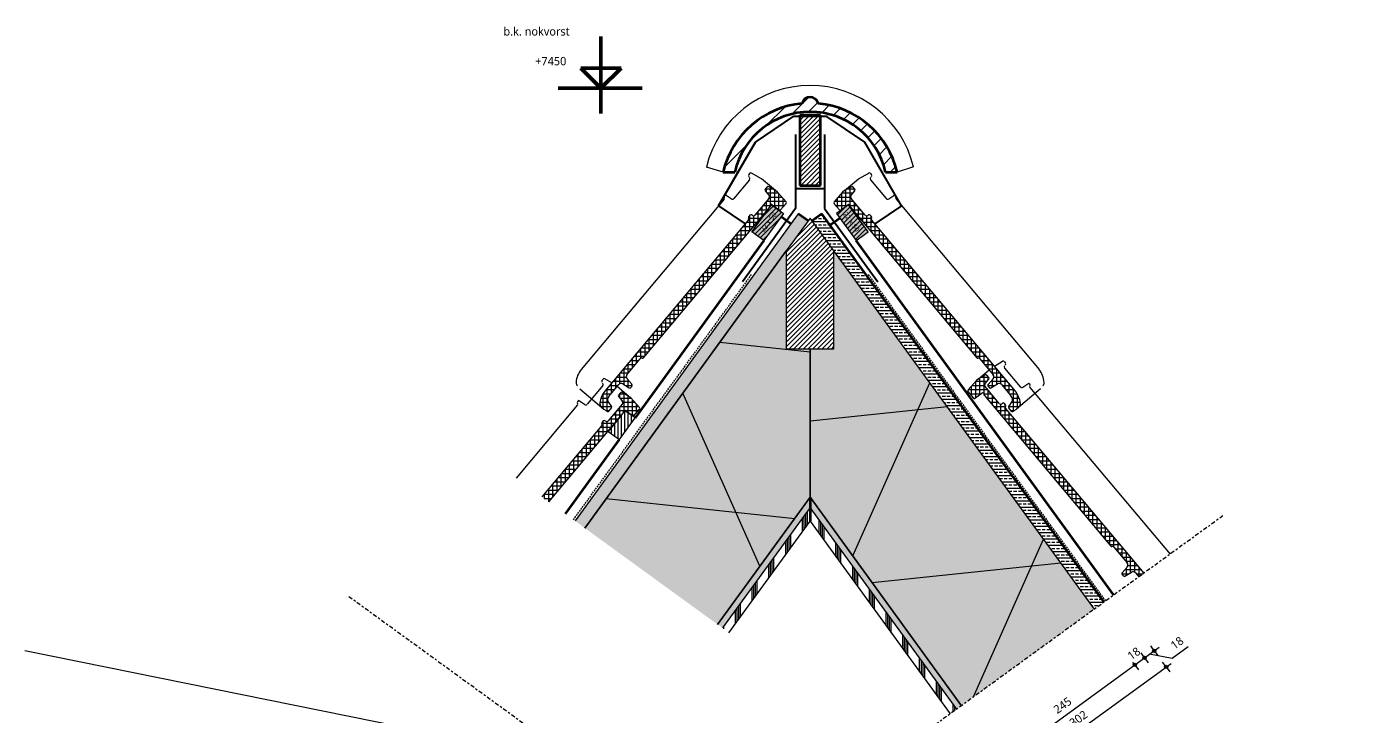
# Model space of a CAD drawing. Header units: millimetres. Extents: x 1813 to 34621, y -2347 to 13791.
# Drawn here: x 9102 to 11093, y 8153 to 9180 of the extents above; entities that cross this region are included whole.
import ezdxf

# ---------------------------------------------------------------- set-up
doc = ezdxf.new("R2010")
doc.units = ezdxf.units.MM
doc.linetypes.add('MV_center', pattern=[15, 6, -3, 3, -3])
doc.linetypes.add('MV_hidden', pattern=[3.75, 2.5, -1.25])
for name, color, linetype, lineweight in [('A-ANNO-DIMS', 211, 'Continuous', 13), ('A-ANNO-DIMS-5', 211, 'Continuous', 13), ('A-ANNO-NOTE', 131, 'Continuous', 18), ('A-DETL', 90, 'Continuous', 13), ('A-DETL-GENF', 92, 'Continuous', 18), ('A-DETL-MEDM', 33, 'Continuous', 18), ('A-DETL-THIN', 151, 'Continuous', 18), ('G-ANNO-TEXT', 231, 'Continuous', 13)]:
    doc.layers.add(name, color=color, linetype=linetype, lineweight=lineweight)
doc.styles.add('Segoe UI', font='segoeui.ttf', dxfattribs={"height": 7.5})
doc.styles.add('Segoe UI_3', font='segoeui.ttf', dxfattribs={"height": 12.5})
doc.dimstyles.new('2_5_mm', dxfattribs={"dimscale": 304.8, "dimtxt": 13.092049, "dimasz": 0.016404, "dimexe": 0.029528, "dimexo": 0.0625, "dimgap": 0.014764, "dimtad": 1, "dimdec": 0, "dimzin": 0, "dimdsep": 46, "dimtxsty": 'Segoe UI_3', "dimblk1": 'DOTBLANK', "dimblk2": 'DOTBLANK', "dimsah": 1, "dimcen": 0.09, "dimdle": 0.029528, "dimazin": 0, "dimtfac": 1, "dimtdec": 4, "dimtix": 1, "dimtmove": 1, "dimatfit": 3, "dimfxl": 0.029528, "dimfxlon": 1, "dimtvp": 1, "dimtfill": 1, "dimtolj": 1, "dimtzin": 0, "dimarcsym": 2})
doc.dimstyles.new('2_5_mm_1', dxfattribs={"dimscale": 304.8, "dimtxt": 13.092049, "dimasz": 0.016404, "dimexe": 0.029528, "dimexo": 0.0625, "dimgap": 0.014764, "dimtad": 1, "dimdec": 0, "dimzin": 0, "dimdsep": 46, "dimtxsty": 'Segoe UI_3', "dimblk1": 'DOTBLANK', "dimblk2": 'DOTBLANK', "dimsah": 1, "dimcen": 0.09, "dimdle": 0.029528, "dimazin": 0, "dimtfac": 1, "dimtdec": 4, "dimtix": 1, "dimtmove": 0, "dimatfit": 3, "dimfxl": 0.029528, "dimfxlon": 1, "dimtvp": 1, "dimtfill": 1, "dimtolj": 1, "dimtzin": 0, "dimarcsym": 2})
pattern_1 = [(45, (0, 0), (-3.5355339, 3.5355339), [])]
pattern_2 = [(0, (0, 0), (0, 9.476), []), (0, (0, 4.738), (0, 9.476), [4.738, -2.369])]
pattern_3 = [(0, (0, 0), (0, 6.25), []), (90, (0, 0), (-6.25, 4e-16), [])]
pattern_4 = [(90, (10, 0), (-25, 1e-15), []), (90, (12.5, 0), (-25, 1e-15), []), (90, (15, 0), (-25, 1e-15), []), (90, (17.5, 0), (-25, 1e-15), [])]

# ---------------------------------------------------------------- blocks, each defined once
blk = doc.blocks.new('42 isolatie - Type 1-3897724-Details Verbouwingen')
at = {"layer": 'A-DETL-GENF'}
h = blk.add_hatch(color=256, dxfattribs=at)
h.paths.add_polyline_path([(142, -195.8), (178.3, -245.8), (386, -245.8), (386, -0.8), (0.3, -0.8), (33.8, -46.9), (64.5, -24.6), (172.7, -173.5)])
h.paths.add_polyline_path([(825.6, -245.8), (1060.5, -245.8), (1239.9, -115.5), (1219, -86.8), (1337.4, -0.8), (825.6, -0.8), (825.6, -130.9)])
at = {"layer": 'A-DETL-GENF', "lineweight": 13}
h = blk.add_hatch(dxfattribs=at)
h.set_pattern_fill('FP_2', color=256, style=0, pattern_type=2)
h.set_pattern_definition([(300, (-7106.72, -250.62), (-216.506, -125), []), (240, (-7106.72, -250.62), (-216.506, 125), [])])
h.paths.add_polyline_path([(142, -195.8), (178.3, -245.8), (386, -245.8), (386, -0.8), (0.3, -0.8), (33.8, -46.9), (64.5, -24.6), (172.7, -173.5)])
h.paths.add_polyline_path([(825.6, -245.8), (1060.5, -245.8), (1239.9, -115.5), (1219, -86.8), (1337.4, -0.8), (825.6, -0.8), (825.6, -130.9)])
at = {"layer": 'A-DETL-GENF'}
for p, q in [((386, -0.8), (0.3, -0.8)), ((0.3, -0.8), (20.2, -28.2)), ((0.3, -0.8), (20.2, -28.2)), ((1337.4, -0.8), (825.6, -0.8)), ((1060.5, -245.8), (1239.9, -115.5)), ((178.3, -245.8), (386, -245.8)), ((825.6, -245.8), (1060.5, -245.8))]:
    blk.add_line(p, q, dxfattribs=at)
blk = doc.blocks.new('42 isolatie - Type 1-3897784-Details Verbouwingen')
at = {"layer": 'A-DETL-GENF'}
h = blk.add_hatch(color=256, dxfattribs=at)
h.paths.add_polyline_path([(0.3, 245.8), (0.3, 0.8), (386, 0.8), (386, 242.5), (343.8, 184.3), (259.1, 245.8), (178.3, 245.8)])
h.paths.add_polyline_path([(675.7, 245.8), (675.7, 0.8), (1337.3, 0.8), (1219, 86.8), (1239.9, 115.5), (1060.5, 245.8), (883.6, 245.8)])
at = {"layer": 'A-DETL-GENF', "lineweight": 13}
h = blk.add_hatch(dxfattribs=at)
h.set_pattern_fill('FP_85', color=256, style=0, pattern_type=2)
h.set_pattern_definition([(60, (-7106.72, 250.62), (-216.506, 125), []), (120, (-7106.72, 250.62), (-216.506, -125), [])])
h.paths.add_polyline_path([(0.3, 245.8), (0.3, 0.8), (386, 0.8), (386, 242.5), (343.8, 184.3), (259.1, 245.8), (178.3, 245.8)])
h.paths.add_polyline_path([(675.7, 245.8), (675.7, 0.8), (1337.3, 0.8), (1219, 86.8), (1239.9, 115.5), (1060.5, 245.8), (883.6, 245.8)])
at = {"layer": 'A-DETL-GENF'}
for p, q in [((178.3, 245.8), (0.3, 245.8)), ((0.3, 245.8), (0.3, 0.8)), ((178.3, 245.8), (0.3, 245.8)), ((0.3, 245.8), (0.3, 0.8)), ((259.1, 245.8), (178.3, 245.8)), ((1060.5, 245.8), (675.7, 245.8)), ((1239.9, 115.5), (1060.5, 245.8)), ((1239.9, 115.5), (1060.5, 245.8)), ((0.3, 0.8), (386, 0.8)), ((0.3, 0.8), (386, 0.8)), ((675.7, 0.8), (1337.4, 0.8)), ((675.7, 0.8), (1337.4, 0.8))]:
    blk.add_line(p, q, dxfattribs=at)
blk = doc.blocks.new('NLRS_00_DI_maskeer - Type 1-4234755-Details Verbouwingen')
at = {"layer": 'A-DETL-GENF', "linetype": 'MV_center'}
blk.add_line((-100, 0), (520.9, 0), dxfattribs=at)
blk = doc.blocks.new('47 dakpan OVH-pan_ver - nokvorst-V65-Details Verbouwingen')
at = {"layer": 'A-DETL-GENF', "lineweight": 13}
h = blk.add_hatch(dxfattribs=at)
h.set_pattern_fill('FP_106', color=256, style=0, pattern_type=2)
h.set_pattern_definition([(45, (-10271.291, -9027.095), (-10.606602, 10.606602), [])])
h.paths.add_polyline_path([(-112.4, -64.7), (-109.9, -55.5), (-106.7, -46.7), (-102.8, -38.2), (-98.3, -29.9), (-93, -22.1), (-87.1, -14.7), (-80.7, -7.8), (-73.7, -1.5), (-66.2, 4.2), (-58.3, 9.3), (-50, 13.8), (-41.3, 17.5), (-32.4, 20.6), (-23.2, 22.9), (-14, 24.4), (-4.6, 25.2), (4.9, 25.2), (14.3, 24.4), (23.5, 22.9), (32.7, 20.6), (41.6, 17.6), (50.3, 13.8), (58.6, 9.3), (66.5, 4.3), (74, -1.5), (81, -7.8), (87.4, -14.7), (93.3, -22.1), (98.6, -29.9), (103.2, -38.4), (107, -46.7), (110.2, -55.5), (112.7, -64.7), (130.2, -64.7), (127.1, -53.9), (123.2, -43.5), (118.6, -33.5), (113, -23.9), (106.7, -14.8), (99.6, -6.2), (91.9, 1.8), (83.5, 9.1), (74.5, 15.6), (65.1, 21.4), (55.1, 26.4), (44.8, 30.6), (34.3, 33.8), (23.4, 36.2), (12.3, 37.7), (11.3, 40.6), (9.6, 43.1), (7.3, 45.2), (4.6, 46.6), (1.7, 47.4), (-1.4, 47.4), (-4.3, 46.6), (-7, 45.2), (-9.3, 43.1), (-11, 40.6), (-12, 37.7), (-23.1, 36.2), (-34, 33.8), (-44.5, 30.6), (-54.8, 26.4), (-64.7, 21.4), (-74.2, 15.6), (-83.2, 9.1), (-91.6, 1.8), (-99.3, -6.2), (-106.4, -14.8), (-112.7, -23.9), (-118.3, -33.5), (-122.9, -43.5), (-126.8, -53.9), (-129.8, -64.7)])
at = {"layer": 'A-DETL-GENF'}
for p, q in [((-129.8, -64.7), (-154.6, -57.2)), ((154.6, -56.8), (130.2, -64.7))]:
    blk.add_line(p, q, dxfattribs=at)
at = {"layer": 'A-DETL-GENF', "lineweight": 35}
for p, q in [((-129.8, -64.7), (-112.4, -64.7)), ((112.7, -64.7), (130.2, -64.7))]:
    blk.add_line(p, q, dxfattribs=at)
at = {"layer": 'A-DETL-GENF'}
blk.add_arc((0, -94.3), 159, 13.6225, 166.5132, dxfattribs=at)
at = {"layer": 'A-DETL-GENF', "lineweight": 35}
for centre, radius, start, end in [((0.2, 35), 12.4, 12.5576, 167.4424), ((0.2, -95.3), 133.5, 95.2191, 166.7822), ((0.2, -90), 115.3, 12.6804, 167.321), ((0.2, -95.3), 133.5, 13.2191, 84.7809)]:
    blk.add_arc(centre, radius, start, end, dxfattribs=at)
blk = doc.blocks.new('00 hout_rechthoekig_sls - Vuren Gewolmaniseerd 22x50-V66-Details Verbouwingen')
at = {"layer": 'A-DETL-GENF', "lineweight": 13}
blk.add_hatch(color=256, dxfattribs=at).paths.add_polyline_path([(0, 22), (0, 0), (50, 0), (50, 22), (15, 22)])
at = {"layer": 'A-DETL-MEDM', "lineweight": 13}
h = blk.add_hatch(dxfattribs=at)
h.set_pattern_fill('FP_107', color=256, style=0, pattern_type=2)
h.set_pattern_definition([(279.059, (-1103.942, 13594.254), (4.9376336, 0.7872572), [])])
h.paths.add_polyline_path([(0, 22), (0, 0), (50, 0), (50, 22), (15, 22)])
at = {"layer": 'A-DETL-MEDM'}
for p, q in [((50, 22), (0, 22)), ((0, 22), (0, 0)), ((50, 22), (0, 22)), ((50, 0), (50, 22)), ((50, 0), (50, 22)), ((50, 0), (50, 22)), ((0, 0), (50, 0))]:
    blk.add_line(p, q, dxfattribs=at)
blk = doc.blocks.new('00 hout_rechthoekig_sls - Vuren Gewolmaniseerd 22x50-V67-Details Verbouwingen')
at = {"layer": 'A-DETL-GENF', "lineweight": 13}
blk.add_hatch(color=256, dxfattribs=at).paths.add_polyline_path([(0, -22), (50, -22), (50, 0), (0, 0), (0, -4.7)])
at = {"layer": 'A-DETL-MEDM', "lineweight": 13}
h = blk.add_hatch(dxfattribs=at)
h.set_pattern_fill('FP_108', color=256, style=0, pattern_type=2)
h.set_pattern_definition([(350.941, (-13161.717, 3037.642), (0.7872572, 4.9376336), [])])
h.paths.add_polyline_path([(0, -22), (50, -22), (50, 0), (0, 0), (0, -4.7)])
at = {"layer": 'A-DETL-MEDM'}
for p, q in [((0, 0), (50, 0)), ((0, -22), (0, 0)), ((50, 0), (50, -22)), ((50, 0), (50, -22)), ((50, 0), (50, -22)), ((50, -22), (0, -22)), ((50, -22), (0, -22))]:
    blk.add_line(p, q, dxfattribs=at)
blk = doc.blocks.new('NLRS_00_DI_maskeer - Type 1-4234757-Details Verbouwingen')
at = {"layer": 'A-DETL-GENF', "linetype": 'MV_center'}
blk.add_line((-100, 0), (533.3, 0), dxfattribs=at)
blk = doc.blocks.new('DIMBLOCK69-Details Verbouwingen')
at = {"layer": 'A-ANNO-DIMS-5'}
for p, q in [((10558, 8082.5), (10756.2, 8226.5)), ((10756.2, 8226.5), (10750.9, 8233.8)), ((10756.2, 8226.5), (10761.5, 8219.3)), ((10558, 8082.5), (10552.7, 8089.8)), ((10558, 8082.5), (10563.3, 8075.3))]:
    blk.add_line(p, q, dxfattribs=at)
for centre in [(10756.2, 8226.5), (10558, 8082.5)]:
    blk.add_circle(centre, 2.5, dxfattribs=at)
at = {"layer": 'A-ANNO-DIMS-5', "color": 0, "insert": (10633.3, 8163), "char_height": 12.5, "width": 34.277, "attachment_point": 1, "rotation": 36, "line_spacing_factor": 1.142579, "style": 'Segoe UI_3', "bg_fill": 3, "box_fill_scale": 1.25, "bg_fill_color": 9, "bg_fill_true_color": 13158600, "bg_fill_transparency": 0}
blk.add_mtext('245', dxfattribs=at)
blk = doc.blocks.new('_DotBlank')
at = {"color": 0, "linetype": 'ByBlock', "lineweight": -2}
blk.add_line((-0.5, 0), (-1, 0), dxfattribs=at)
blk.add_circle((0, 0), 0.5, dxfattribs=at)
blk = doc.blocks.new('DIMBLOCK70-Details Verbouwingen')
at = {"layer": 'A-ANNO-DIMS-5'}
for p, q in [((10770.8, 8237.1), (10765.5, 8244.4)), ((10756.2, 8226.5), (10750.9, 8233.8)), ((10756.2, 8226.5), (10770.8, 8237.1)), ((10756.2, 8226.5), (10761.5, 8219.3)), ((10770.8, 8237.1), (10776.1, 8229.8))]:
    blk.add_line(p, q, dxfattribs=at)
for centre in [(10756.2, 8226.5), (10770.8, 8237.1)]:
    blk.add_circle(centre, 2.5, dxfattribs=at)
at = {"layer": 'A-ANNO-DIMS-5', "color": 0, "insert": (10743.6, 8243.1), "char_height": 12.5, "width": 22.852, "attachment_point": 1, "rotation": 36, "line_spacing_factor": 1.142579, "style": 'Segoe UI_3', "bg_fill": 3, "box_fill_scale": 1.25, "bg_fill_color": 9, "bg_fill_true_color": 13158600, "bg_fill_transparency": 0}
blk.add_mtext('18', dxfattribs=at)
blk = doc.blocks.new('DIMBLOCK71-Details Verbouwingen')
at = {"layer": 'A-ANNO-DIMS-5'}
for p, q in [((10770.8, 8237.1), (10765.5, 8244.4)), ((10770.8, 8237.1), (10792.6, 8253)), ((10812.1, 8236.2), (10778.1, 8242.4)), ((10785.3, 8247.7), (10780.1, 8255)), ((10785.3, 8247.7), (10790.6, 8240.4)), ((10835.6, 8253.3), (10812.1, 8236.2)), ((10770.8, 8237.1), (10776.1, 8229.8))]:
    blk.add_line(p, q, dxfattribs=at)
for centre in [(10785.3, 8247.7), (10770.8, 8237.1)]:
    blk.add_circle(centre, 2.5, dxfattribs=at)
at = {"layer": 'A-ANNO-DIMS-5', "color": 0, "insert": (10808, 8258.9), "char_height": 12.5, "width": 22.852, "attachment_point": 1, "rotation": 36, "line_spacing_factor": 1.142579, "style": 'Segoe UI_3', "bg_fill": 3, "box_fill_scale": 1.25, "bg_fill_color": 9, "bg_fill_true_color": 13158600, "bg_fill_transparency": 0}
blk.add_mtext('18', dxfattribs=at)
blk = doc.blocks.new('DIMBLOCK72-Details Verbouwingen')
at = {"layer": 'A-ANNO-DIMS-5'}
for p, q in [((10551.4, 8040.6), (10810.3, 8228.7)), ((10803, 8223.4), (10797.7, 8230.7)), ((10803, 8223.4), (10808.3, 8216.2)), ((10558.6, 8045.9), (10553.4, 8053.2)), ((10558.6, 8045.9), (10563.9, 8038.6))]:
    blk.add_line(p, q, dxfattribs=at)
for centre in [(10803, 8223.4), (10558.6, 8045.9)]:
    blk.add_circle(centre, 2.5, dxfattribs=at)
at = {"layer": 'A-ANNO-DIMS-5', "color": 0, "insert": (10657, 8143.1), "char_height": 12.5, "width": 34.277, "attachment_point": 1, "rotation": 36, "line_spacing_factor": 1.142579, "style": 'Segoe UI_3', "bg_fill": 3, "box_fill_scale": 1.25, "bg_fill_color": 9, "bg_fill_true_color": 13158600, "bg_fill_transparency": 0}
blk.add_mtext('302', dxfattribs=at)

msp = doc.modelspace()

# ---------------------------------------------------------------- hatches: boundary and pattern name
at = {"layer": 'A-DETL-GENF', "lineweight": 13}
h = msp.add_hatch(dxfattribs=at)
h.set_pattern_fill('FP_12', color=250, style=0, pattern_type=2)
h.set_pattern_definition(pattern_1)
h.paths.add_polyline_path([(10255.9, 8942.6), (10286.9, 8942.6), (10286.9, 9047.6), (10255.9, 9047.6), (10255.9, 8988.7)])
h = msp.add_hatch(dxfattribs=at)
h.set_pattern_fill('FP_19', color=254, style=0, pattern_type=2)
h.set_pattern_definition(pattern_3)
h.paths.add_polyline_path([(9969.9, 8604.8), (9970.4, 8604.9), (9970.8, 8605.1), (9971.2, 8605.4), (9974.7, 8609.5), (9975, 8610), (9975.2, 8610.6), (9975.3, 8611.2), (9975.3, 8611.8), (9975.1, 8612.4), (9974.8, 8613), (9970, 8619.7), (9969.5, 8620.6), (9969.2, 8621.6), (9969.2, 8622.6), (9969.3, 8623.5), (9969.6, 8624.5), (9971.3, 8627.5), (9973.4, 8630.4), (9985.7, 8645), (9986.5, 8645.8), (9987.5, 8646.3), (9988.5, 8646.6), (9989.6, 8646.7), (9990.7, 8646.4), (9991.7, 8646), (10001.9, 8640), (10002.3, 8640), (10002.8, 8640), (10003.2, 8640.1), (10003.6, 8640.3), (10003.9, 8640.6), (10005.8, 8643), (10006, 8643.4), (10006, 8643.9), (10006, 8644.3), (10005.8, 8644.7), (10005.6, 8645.1), (9998.2, 8653.7), (9997.5, 8654.6), (9997.1, 8655.6), (9997, 8656.7), (9997.1, 8657.8), (9997.5, 8658.9), (9998.1, 8659.8), (10017.9, 8683.5), (10018.4, 8683.9), (10018.9, 8684.2), (10019.5, 8684.4), (10020.2, 8684.5), (10021.2, 8684.4), (10021.6, 8684.4), (10022, 8684.6), (10022.3, 8684.8), (10022.6, 8685.1), (10211.5, 8910.2), (10211.6, 8910.5), (10211.6, 8910.8), (10211.5, 8911.6), (10211.5, 8912), (10211.7, 8912.4), (10211.9, 8912.8), (10212.8, 8913.7), (10213.2, 8913.9), (10213.6, 8914), (10214, 8913.9), (10214.5, 8913.8), (10214.8, 8913.6), (10226.2, 8905.7), (10226.6, 8905.5), (10227.1, 8905.6), (10227.5, 8905.8), (10236, 8916.1), (10236.1, 8916.5), (10236.2, 8917), (10236.1, 8917.4), (10235.9, 8917.9), (10235.7, 8918.2), (10222.8, 8932.4), (10220, 8934.8), (10209.4, 8940.8), (10209, 8940.9), (10208.5, 8940.9), (10208.1, 8940.7), (10207.7, 8940.5), (10207.4, 8940.2), (10204.5, 8936.8), (10204.3, 8936.4), (10204.2, 8936), (10204.1, 8935.6), (10204.2, 8935.2), (10204.3, 8934.8), (10204.6, 8934.4), (10210, 8927.9), (10210.5, 8927.2), (10210.8, 8926.4), (10210.9, 8925.5), (10210.8, 8924.7), (10210.5, 8923.9), (10210, 8923.1), (10189, 8898.1), (10188.5, 8897.7), (10187.9, 8897.3), (10187.2, 8897.1), (10186.6, 8897.1), (10185.9, 8897.3), (10185.3, 8897.6), (10183.7, 8898.6), (10183.3, 8898.8), (10182.8, 8898.8), (10182.4, 8898.7), (10182, 8898.5), (10181.6, 8898.2), (10179.5, 8895.7), (10179.4, 8895.3), (10179.3, 8894.9), (10179.4, 8894.5), (10179.5, 8894.1), (10179.9, 8893.3), (10180.1, 8892.9), (10180.1, 8892.4), (10180.1, 8892), (10179.9, 8891.5), (10179.6, 8891.2), (9964.9, 8635.3), (9961.4, 8629.9), (9958.9, 8624.1), (9957.5, 8617.9), (9957.5, 8616.3), (9957.9, 8614.8), (9958.6, 8613.3), (9959.6, 8612.1), (9963.4, 8608.3), (9969.5, 8604.8)])
h = msp.add_hatch(dxfattribs=at)
h.set_pattern_fill('FP_19', color=254, style=0, pattern_type=2)
h.set_pattern_definition(pattern_3)
h.paths.add_polyline_path([(10572.9, 8604.8), (10573.4, 8604.8), (10579.5, 8608.3), (10583.3, 8612.1), (10584.3, 8613.3), (10585, 8614.8), (10585.4, 8616.3), (10585.4, 8617.9), (10584, 8624.1), (10581.5, 8629.9), (10578, 8635.3), (10363, 8891.5), (10362.8, 8892), (10362.8, 8892.4), (10362.8, 8892.9), (10362.9, 8893.3), (10363.4, 8894.1), (10363.5, 8894.5), (10363.5, 8894.9), (10363.5, 8895.3), (10363.3, 8895.7), (10363.1, 8896), (10361.3, 8898.2), (10360.9, 8898.5), (10360.5, 8898.7), (10360.1, 8898.8), (10359.6, 8898.8), (10359.2, 8898.6), (10358.8, 8898.4), (10357.6, 8897.6), (10357, 8897.3), (10356.3, 8897.1), (10355.6, 8897.1), (10355, 8897.3), (10354.4, 8897.7), (10353.9, 8898.1), (10332.9, 8923.1), (10332.4, 8923.9), (10332.1, 8924.7), (10332, 8925.5), (10332.1, 8926.4), (10332.4, 8927.2), (10332.9, 8927.9), (10338.5, 8934.8), (10338.7, 8935.2), (10338.7, 8935.6), (10338.7, 8936), (10338.6, 8936.4), (10338.4, 8936.8), (10335.1, 8940.5), (10334.8, 8940.7), (10334.3, 8940.9), (10333.9, 8940.9), (10333.5, 8940.8), (10333.1, 8940.6), (10322.9, 8934.8), (10320, 8932.4), (10306.9, 8917.9), (10306.7, 8917.2), (10306.7, 8917), (10306.7, 8916.5), (10306.9, 8916.1), (10307.1, 8915.7), (10315.6, 8905.7), (10316, 8905.5), (10316.3, 8905.5), (10316.7, 8905.7), (10328.4, 8913.8), (10328.8, 8913.9), (10329.3, 8914), (10329.7, 8913.9), (10330.1, 8913.7), (10330.4, 8913.4), (10331.2, 8912.4), (10331.3, 8912), (10331.4, 8911.6), (10331.3, 8910.8), (10331.3, 8910.5), (10331.4, 8910.2), (10331.6, 8909.9), (10520.5, 8684.8), (10520.9, 8684.6), (10521.3, 8684.4), (10521.7, 8684.4), (10522.7, 8684.5), (10523.3, 8684.4), (10523.9, 8684.2), (10524.5, 8683.9), (10524.9, 8683.5), (10544.8, 8659.8), (10545.4, 8658.9), (10545.8, 8657.8), (10545.9, 8656.7), (10545.7, 8655.6), (10545.3, 8654.6), (10544.7, 8653.7), (10537.1, 8644.7), (10536.9, 8644.3), (10536.9, 8643.9), (10536.9, 8643.4), (10537.1, 8643), (10537.3, 8642.6), (10539.3, 8640.3), (10539.7, 8640.1), (10540.1, 8640), (10540.6, 8640), (10541, 8640), (10541.4, 8640.2), (10551.1, 8646), (10552.2, 8646.4), (10553.2, 8646.7), (10554.4, 8646.6), (10555.4, 8646.3), (10556.4, 8645.8), (10557.2, 8645), (10569.5, 8630.4), (10571.6, 8627.5), (10573.3, 8624.5), (10573.6, 8623.5), (10573.7, 8622.6), (10573.6, 8621.6), (10573.3, 8620.6), (10572.8, 8619.7), (10567.8, 8612.4), (10567.6, 8611.8), (10567.6, 8611.2), (10567.7, 8610.6), (10567.9, 8610), (10568.2, 8609.5), (10571.7, 8605.4), (10572.1, 8605.1), (10572.5, 8604.9)])
h = msp.add_hatch(dxfattribs=at)
h.set_pattern_fill('FP_11', color=250, style=0, pattern_type=2)
h.set_pattern_definition(pattern_2)
h.paths.add_polyline_path([(9350.3, 7626), (9676.8, 8075.3), (9662.2, 8085.9), (9335.8, 7636.6)])
h.paths.add_polyline_path([(9935.1, 8430.9), (10268.4, 8889.5), (10253.8, 8900.1), (9920.6, 8441.5)])
h = msp.add_hatch(dxfattribs=at)
h.set_pattern_fill('FP_11', color=250, style=0, pattern_type=2)
h.set_pattern_definition(pattern_2)
h.paths.add_polyline_path([(10695.8, 8309.6), (10710.4, 8320.2), (10288.9, 8900.3), (10274.4, 8889.7), (10663.5, 8354.1)])
h = msp.add_hatch(dxfattribs=at)
h.set_pattern_fill('FP_12', color=250, style=0, pattern_type=2)
h.set_pattern_definition(pattern_1)
h.paths.add_polyline_path([(10235.9, 8698.7), (10306.9, 8698.7), (10306.9, 8844.9), (10271.4, 8893.8), (10235.9, 8844.9), (10235.9, 8702.8)])
h = msp.add_hatch(dxfattribs=at)
h.set_pattern_fill('FP_19', color=254, style=0, pattern_type=2)
h.set_pattern_definition(pattern_3)
h.paths.add_polyline_path([(10762.2, 8357.9), (10770, 8363.6), (10563, 8610.4), (10562.8, 8610.8), (10562.7, 8611.3), (10562.8, 8611.7), (10562.9, 8612.2), (10563.4, 8612.9), (10563.5, 8613.3), (10563.5, 8613.7), (10563.5, 8614.1), (10563.3, 8614.5), (10563.1, 8614.9), (10561.2, 8617.1), (10560.9, 8617.3), (10560.5, 8617.5), (10560, 8617.6), (10559.6, 8617.6), (10559.1, 8617.5), (10558.7, 8617.3), (10557.6, 8616.5), (10557, 8616.2), (10556.3, 8616), (10555.6, 8616), (10554.9, 8616.2), (10554.3, 8616.5), (10553.8, 8617), (10532.8, 8642), (10532.4, 8642.7), (10532.1, 8643.5), (10532, 8644.4), (10532.1, 8645.3), (10532.4, 8646.1), (10532.8, 8646.8), (10538.5, 8653.6), (10538.7, 8654), (10538.7, 8654.4), (10538.7, 8654.8), (10538.5, 8655.2), (10538.3, 8655.6), (10535.1, 8659.4), (10534.7, 8659.6), (10534.3, 8659.7), (10533.9, 8659.7), (10533.5, 8659.7), (10533.1, 8659.5), (10522.9, 8653.6), (10520, 8651.2), (10506.9, 8636.7), (10506.7, 8636.3), (10506.7, 8635.8), (10506.8, 8635.3), (10506.9, 8635), (10507.1, 8634.6), (10515.6, 8624.5), (10516, 8624.4), (10516.2, 8624.4), (10516.7, 8624.5), (10528.4, 8632.7), (10528.8, 8632.8), (10529.3, 8632.8), (10529.7, 8632.7), (10530.1, 8632.5), (10530.4, 8632.3), (10531.2, 8631.3), (10531.3, 8630.8), (10531.3, 8630.4), (10531.2, 8629.7), (10531.3, 8629.3), (10531.4, 8629), (10531.6, 8628.7), (10720.5, 8403.6), (10720.9, 8403.4), (10721.2, 8403.3), (10721.6, 8403.2), (10722.7, 8403.4), (10723.3, 8403.3), (10723.9, 8403.1), (10724.5, 8402.8), (10724.9, 8402.3), (10744.8, 8378.7), (10745.4, 8377.7), (10745.7, 8376.7), (10745.9, 8375.6), (10745.7, 8374.5), (10745.2, 8373.3), (10744.7, 8372.5), (10737.1, 8363.6), (10736.9, 8363.1), (10736.8, 8362.7), (10736.9, 8362.3), (10737, 8361.9), (10737.3, 8361.5), (10739.3, 8359.2), (10739.7, 8359), (10740.1, 8358.8), (10740.5, 8358.8), (10741, 8358.9), (10741.4, 8359.1), (10751.1, 8364.8), (10752.1, 8365.3), (10753.2, 8365.5), (10754.3, 8365.5), (10755.4, 8365.2), (10756.4, 8364.6), (10757.2, 8363.9)])
h = msp.add_hatch(dxfattribs=at)
h.set_pattern_fill('FP_19', color=254, style=0, pattern_type=2)
h.set_pattern_definition(pattern_3)
h.paths.add_polyline_path([(9881.2, 8470.1), (9992.5, 8602.9), (9992.6, 8603.2), (9992.7, 8603.5), (9992.5, 8604.3), (9992.6, 8604.7), (9992.7, 8605.1), (9992.9, 8605.5), (9993.8, 8606.4), (9994.2, 8606.6), (9994.6, 8606.7), (9995.1, 8606.6), (9995.5, 8606.5), (9995.9, 8606.3), (10007.2, 8598.4), (10007.7, 8598.2), (10008.1, 8598.3), (10008.5, 8598.5), (10017, 8608.8), (10017.2, 8609.2), (10017.2, 8609.7), (10017.1, 8610.1), (10017, 8610.6), (10016.7, 8610.9), (10003.9, 8625.1), (10001, 8627.5), (9990.4, 8633.5), (9990, 8633.6), (9989.6, 8633.6), (9989.2, 8633.4), (9988.8, 8633.2), (9988.5, 8632.9), (9985.6, 8629.5), (9985.3, 8629.1), (9985.2, 8628.7), (9985.2, 8628.3), (9985.2, 8627.9), (9985.4, 8627.5), (9985.7, 8627), (9991, 8620.6), (9991.5, 8619.9), (9991.8, 8619.1), (9991.9, 8618.2), (9991.8, 8617.4), (9991.5, 8616.6), (9991, 8615.8), (9970.1, 8590.8), (9969.5, 8590.4), (9968.9, 8590), (9968.3, 8589.8), (9967.6, 8589.8), (9966.9, 8590), (9966.3, 8590.3), (9964.8, 8591.3), (9964.3, 8591.5), (9963.9, 8591.5), (9963.4, 8591.4), (9963, 8591.2), (9962.6, 8590.9), (9960.6, 8588.4), (9960.4, 8588), (9960.4, 8587.6), (9960.4, 8587.2), (9960.5, 8586.8), (9961, 8586), (9961.1, 8585.6), (9961.2, 8585.1), (9961.1, 8584.7), (9960.9, 8584.2), (9960.6, 8583.9), (9871.2, 8477.3), (9876.6, 8473.5)])
h = msp.add_hatch(dxfattribs=at)
h.set_pattern_fill('FP_84', color=254, style=0, pattern_type=2)
h.set_pattern_definition([(90, (0, 0), (-5, 3e-16), [])])
h.paths.add_polyline_path([(9986.7, 8562.9), (10010.1, 8595.3), (9995, 8606.1), (9992.6, 8603), (9992.5, 8602.9), (9992.3, 8602.6), (9987.3, 8596.6), (9969.8, 8575)])
h = msp.add_hatch(dxfattribs=at)
h.set_pattern_fill('FP_11', color=250, style=0, pattern_type=2)
h.set_pattern_definition(pattern_2)
h.paths.add_polyline_path([(9752.9, 7763.2), (9764, 7763.2), (9882.3, 7926), (9875, 7931.3), (9758.4, 7770.8)])
h.paths.add_polyline_path([(10140.6, 8281.6), (10271.4, 8461.6), (10271.4, 8477), (10133.4, 8286.9)])
h = msp.add_hatch(dxfattribs=at)
h.set_pattern_fill('FP_13', color=254, style=0, pattern_type=2)
h.set_pattern_definition(pattern_4)
h.paths.add_polyline_path([(9848.6, 7859.2), (9892, 7918.9), (9882.3, 7926), (9833.7, 7859.2)])
h.paths.add_polyline_path([(10150.3, 8274.6), (10271.4, 8441.2), (10271.4, 8461.6), (10140.6, 8281.6)])
h = msp.add_hatch(dxfattribs=at)
h.set_pattern_fill('FP_11', color=250, style=0, pattern_type=2)
h.set_pattern_definition(pattern_2)
h.paths.add_polyline_path([(10778.9, 7763.2), (10790, 7763.2), (10742.5, 7828.6), (10742.5, 7813.3)])
h.paths.add_polyline_path([(10490.3, 8160.3), (10497.6, 8165.6), (10271.4, 8477), (10271.4, 8461.6), (10375.5, 8318.5)])
h = msp.add_hatch(dxfattribs=at)
h.set_pattern_fill('FP_13', color=254, style=0, pattern_type=2)
h.set_pattern_definition(pattern_4)
h.paths.add_polyline_path([(10778.9, 7763.2), (10742.5, 7813.3), (10742.5, 7792.9), (10764.1, 7763.2)])
h.paths.add_polyline_path([(10480.6, 8153.3), (10490.3, 8160.3), (10271.4, 8461.6), (10271.4, 8441.2), (10375.5, 8298)])

# ---------------------------------------------------------------- linework, layer by layer
at = {"layer": 'A-DETL', "lineweight": 50}
for p, q in [((9959.3, 9050.1), (9959.3, 9165.1)), ((9959.3, 9087.6), (9929.3, 9117.6)), ((9929.3, 9117.6), (9989.2, 9117.6)), ((9989.2, 9117.6), (9959.2, 9087.6)), ((10020.6, 9087.6), (9895.6, 9087.6))]:
    msp.add_line(p, q, dxfattribs=at)
at = {"layer": 'A-DETL', "lineweight": 25}
for p, q in [((10189.8, 9007.3), (10247.3, 9046.1)), ((10247.3, 9046.1), (10297.3, 9046.1)), ((10353.1, 9007.3), (10295.6, 9046.1)), ((10134.8, 8912.1), (10189.8, 9007.3)), ((10249.7, 9018.7), (10249.7, 8907.9)), ((10293.2, 9018.7), (10293.2, 8907.9)), ((10408.1, 8912.1), (10353.1, 9007.3)), ((10293.2, 8937.6), (10249.7, 8937.6)), ((10134.8, 8912.1), (10174.6, 8885.2)), ((10249.7, 8907.9), (10170.4, 8798.7)), ((10293.2, 8907.9), (10372.5, 8798.7)), ((10408.1, 8912.1), (10368.3, 8885.2))]:
    msp.add_line(p, q, dxfattribs=at)
at = {"layer": 'A-DETL', "lineweight": 35}
for p, q in [((10286.9, 9047.6), (10255.9, 9047.6)), ((10255.9, 9047.6), (10255.9, 8942.6)), ((10286.9, 8942.6), (10286.9, 9047.6)), ((10255.9, 8942.6), (10286.9, 8942.6)), ((10268.4, 8889.5), (10253.8, 8900.1)), ((10288.9, 8900.3), (10274.4, 8889.7)), ((10710.4, 8320.2), (10288.9, 8900.3)), ((10242.9, 8885.1), (10228.3, 8895.7)), ((10316.1, 8893.6), (10301.5, 8883)), ((10202.5, 8860.1), (10010.1, 8595.3)), ((10725, 8330.8), (10340.4, 8860.1)), ((9986.6, 8562.9), (9906, 8452.1)), ((10271.4, 8477), (10271.4, 8461.6)), ((10271.4, 8461.6), (10271.4, 8441.2))]:
    msp.add_line(p, q, dxfattribs=at)
at = {"layer": 'A-DETL', "lineweight": 18}
for p, q in [((10181.6, 8960.6), (10179.7, 8958.3)), ((10199, 8952.3), (10184, 8961)), ((10343.8, 8952.3), (10358.9, 8961)), ((10361.2, 8960.6), (10363.1, 8958.3)), ((10181.1, 8950.8), (10157.6, 8922.9)), ((10220, 8934.8), (10199, 8952.3)), ((10322.9, 8934.8), (10343.8, 8952.3)), ((10361.8, 8950.8), (10385.2, 8922.9)), ((10143.2, 8922), (9929.7, 8667.6)), ((10144.9, 8928.4), (10143.3, 8926.6)), ((10153.8, 8922.4), (10144.9, 8928.4)), ((10389.1, 8922.4), (10398, 8928.4)), ((10398, 8928.4), (10399.5, 8926.6)), ((10399.7, 8922), (10613.2, 8667.6)), ((10253.8, 8900.1), (9920.6, 8441.5)), ((9935.1, 8430.9), (10235.9, 8844.9)), ((10522.9, 8653.6), (10538.8, 8667)), ((10546.5, 8672.8), (10558.9, 8679.9)), ((10561.2, 8679.4), (10563.1, 8677.2)), ((10561.8, 8669.6), (10585.2, 8641.7)), ((9962.1, 8643.5), (9938.7, 8615.6)), ((9962.7, 8653.3), (9960.8, 8651)), ((9975.4, 8647.7), (9965, 8653.7)), ((10001, 8627.5), (9983.4, 8642.3)), ((10589, 8641.3), (10598, 8647.3)), ((10598, 8647.3), (10599.5, 8645.5)), ((10599.7, 8640.9), (10808.8, 8391.7)), ((9925.9, 8621.1), (9924.4, 8619.3)), ((9934.9, 8615.1), (9925.9, 8621.1)), ((9927.5, 8638.5), (9963.4, 8608.3)), ((10615.4, 8638.5), (10579.5, 8608.3)), ((9924.2, 8614.7), (9832.5, 8505.5)), ((10271.4, 8477), (10133.4, 8286.9)), ((10271.4, 8461.6), (10140.6, 8281.6)), ((10497.6, 8165.6), (10271.4, 8477)), ((10490.3, 8160.3), (10271.4, 8461.6)), ((10150.3, 8274.6), (10271.4, 8441.2)), ((10271.4, 8441.2), (10480.6, 8153.3))]:
    msp.add_line(p, q, dxfattribs=at)
at = {"layer": 'A-DETL', "linetype": 'MV_hidden', "lineweight": 18}
for p, q in [((9918.2, 8443.3), (10184.6, 8810)), ((10712.8, 8322), (10358.3, 8810))]:
    msp.add_line(p, q, dxfattribs=at)
at = {"layer": 'A-DETL', "lineweight": 18}
for centre, radius, start, end in [((10183.1, 8959.4), 1.87, 60.0931, 140.0899), ((10359.8, 8959.4), 1.87, 39.9101, 119.9069), ((10181.2, 8957.1), 1.87, 140.1224, 220.1176), ((10178.9, 8952.6), 2.81, 319.9012, 39.9004), ((10364, 8952.6), 2.81, 140.0996, 220.0988), ((10361.7, 8957.1), 1.87, 319.8824, 39.8776), ((10144.8, 8925.4), 1.87, 140.0005, 215.2922), ((10141.7, 8923.2), 1.88, 320.1339, 35.5121), ((10155.5, 8924.7), 2.81, 233.8163, 320.0083), ((10387.4, 8924.7), 2.81, 219.9917, 306.1837), ((10401.2, 8923.2), 1.88, 144.4879, 219.8661), ((10398.1, 8925.4), 1.87, 324.7078, 39.9995), ((9954.6, 8646.8), 32.4, 140.0012, 177.3016), ((10559.8, 8678.2), 1.87, 39.9101, 119.9069), ((10564, 8671.4), 2.81, 140.0996, 220.0988), ((10561.7, 8676), 1.87, 319.8824, 39.8776), ((10588.3, 8646.8), 32.4, 2.6984, 39.9988), ((9929.7, 8648.1), 7.54, 178.2497, 221.3824), ((9962.2, 8649.8), 1.87, 140.1224, 220.1176), ((9959.9, 8645.3), 2.81, 319.9012, 39.9004), ((9964.1, 8652.1), 1.87, 60.0931, 140.0899), ((10587.4, 8643.5), 2.81, 219.9917, 306.1837), ((10601.1, 8642.1), 1.88, 144.4879, 219.8661), ((10598.1, 8644.3), 1.87, 324.7078, 39.9995), ((10613.2, 8648.1), 7.54, 318.6176, 1.7503), ((9925.8, 8618.1), 1.87, 140.0005, 215.2922), ((9922.7, 8615.9), 1.88, 320.1339, 35.5121), ((9936.5, 8617.4), 2.81, 233.8163, 320.0083)]:
    msp.add_arc(centre, radius, start, end, dxfattribs=at)
at = {"layer": 'A-DETL-THIN'}
for p, q in [((10207.4, 8940.2), (10204.5, 8936.8)), ((10220, 8934.8), (10209.8, 8940.6)), ((10333.1, 8940.6), (10322.9, 8934.8)), ((10338.4, 8936.8), (10335.4, 8940.2)), ((10210, 8923.1), (10189, 8898.1)), ((10204.6, 8934.4), (10210, 8927.9)), ((10222.8, 8932.4), (10220, 8934.8)), ((10235.7, 8918.2), (10222.8, 8932.4)), ((10320, 8932.4), (10307.2, 8918.2)), ((10322.9, 8934.8), (10320, 8932.4)), ((10332.9, 8927.9), (10338.3, 8934.4)), ((10353.9, 8898.1), (10332.9, 8923.1)), ((10022.6, 8685.1), (10211.3, 8909.9)), ((10214.8, 8913.6), (10226.2, 8905.7)), ((10227.5, 8905.8), (10235.7, 8915.7)), ((10307.1, 8915.7), (10315.4, 8905.8)), ((10316.7, 8905.7), (10328, 8913.6)), ((10331.6, 8909.9), (10520.2, 8685.1)), ((10179.6, 8891.2), (9964.9, 8635.3)), ((10181.6, 8898.2), (10179.8, 8896)), ((10185.3, 8897.6), (10184.1, 8898.4)), ((10271.4, 8893.8), (10235.9, 8844.9)), ((10306.9, 8844.9), (10271.4, 8893.8)), ((10358.8, 8898.4), (10357.6, 8897.6)), ((10363.1, 8896), (10361.3, 8898.2)), ((10578, 8635.3), (10363.3, 8891.2)), ((10235.9, 8844.9), (10235.9, 8698.7)), ((10306.9, 8698.7), (10306.9, 8844.9)), ((9998.1, 8659.8), (10017.9, 8683.5)), ((10235.9, 8698.7), (10306.9, 8698.7)), ((10524.9, 8683.5), (10544.8, 8659.8)), ((9973.4, 8630.4), (9985.7, 8645)), ((9991.7, 8646), (10001.5, 8640.2)), ((10005.6, 8645.1), (9998.2, 8653.7)), ((10003.9, 8640.6), (10005.6, 8642.6)), ((10520, 8651.2), (10507.2, 8637.1)), ((10522.9, 8653.6), (10520, 8651.2)), ((10533.1, 8659.5), (10522.9, 8653.6)), ((10532.8, 8646.8), (10538.3, 8653.3)), ((10553.8, 8617), (10532.8, 8642)), ((10538.3, 8655.6), (10535.4, 8659.1)), ((10544.7, 8653.7), (10537.3, 8645.1)), ((10537.3, 8642.6), (10539, 8640.6)), ((10541.4, 8640.2), (10551.1, 8646)), ((10557.2, 8645), (10569.5, 8630.4)), ((9988.5, 8632.9), (9985.6, 8629.5)), ((9985.6, 8627.1), (9991, 8620.6)), ((10001, 8627.5), (9990.8, 8633.3)), ((10003.9, 8625.1), (10001, 8627.5)), ((10016.7, 8610.9), (10003.9, 8625.1)), ((10507.1, 8634.6), (10515.4, 8624.7)), ((10516.7, 8624.5), (10528, 8632.5)), ((10531.6, 8628.7), (10720.2, 8403.9)), ((9881.2, 8470.1), (9992.3, 8602.6)), ((9959.6, 8612.1), (9963.4, 8608.3)), ((9963.4, 8608.3), (9966.9, 8606.3)), ((9966.9, 8606.3), (9969.5, 8604.8)), ((9974.8, 8613), (9970, 8619.7)), ((9991, 8615.8), (9970.1, 8590.8)), ((9971.2, 8605.4), (9974.7, 8609.5)), ((9995, 8606.1), (9992.6, 8603.2)), ((10010.1, 8595.3), (9995, 8606.1)), ((9995.9, 8606.3), (10007.2, 8598.4)), ((10008.5, 8598.5), (10016.8, 8608.4)), ((10558.7, 8617.3), (10557.6, 8616.5)), ((10563.1, 8614.9), (10561.2, 8617.1)), ((10770, 8363.6), (10563.3, 8610)), ((10572.8, 8619.7), (10568.1, 8613)), ((10568.2, 8609.5), (10571.7, 8605.4)), ((10573.4, 8604.8), (10576, 8606.3)), ((10576, 8606.3), (10579.5, 8608.3)), ((10579.5, 8608.3), (10583.3, 8612.1)), ((9960.6, 8583.9), (9871.2, 8477.3)), ((9962.6, 8590.9), (9960.8, 8588.7)), ((9966.3, 8590.3), (9965.2, 8591.1)), ((9987.3, 8596.6), (9969.8, 8575)), ((9986.7, 8562.9), (10010.1, 8595.3)), ((9969.8, 8575), (9986.7, 8562.9)), ((10724.9, 8402.3), (10744.8, 8378.7)), ((10744.7, 8372.5), (10737.3, 8363.9)), ((10741.4, 8359.1), (10751.1, 8364.8)), ((10757.2, 8363.9), (10762.2, 8357.9)), ((10737.3, 8361.5), (10739, 8359.5))]:
    msp.add_line(p, q, dxfattribs=at)
for centre, radius, start, end in [((10208.9, 8939), 1.87, 60.0911, 140.0897), ((10334, 8939), 1.87, 39.9103, 119.9089), ((10206, 8935.6), 1.88, 142.8027, 219.9793), ((10207.1, 8925.5), 3.74, 320.0294, 40.0347), ((10335.7, 8925.5), 3.74, 139.9653, 219.9706), ((10336.9, 8935.6), 1.88, 320.0207, 37.1973), ((10210.2, 8910.8), 1.4, 320.0004, 15.1495), ((10213.4, 8911.6), 1.88, 130.1449, 195.2838), ((10213.8, 8912.1), 1.87, 55.013, 148.216), ((10226.7, 8906.4), 0.938, 235.2598, 320.2393), ((10234.3, 8916.9), 1.88, 319.9399, 43.6742), ((10308.6, 8916.9), 1.88, 136.3258, 220.0601), ((10316.1, 8906.4), 0.938, 219.7607, 304.7402), ((10329.1, 8912.1), 1.87, 31.784, 124.987), ((10329.5, 8911.6), 1.88, 344.7162, 49.8551), ((10332.7, 8910.8), 1.4, 164.8505, 219.9996), ((10181.2, 8894.8), 1.88, 140.7768, 215.8634), ((10178.2, 8892.5), 1.9, 315.737, 39.277), ((10183, 8896.9), 1.92, 53.9649, 136.2391), ((10186.9, 8899.9), 2.81, 235.1702, 319.8807), ((10356, 8899.9), 2.81, 220.1193, 304.8298), ((10359.9, 8896.9), 1.92, 43.7609, 126.0351), ((10364.7, 8892.5), 1.9, 140.723, 224.263), ((10361.7, 8894.8), 1.88, 324.1366, 39.2232), ((10020.2, 8681.6), 2.92, 77.0425, 139.4255), ((10021.2, 8686.3), 1.87, 257.6367, 320.0601), ((10521.7, 8686.3), 1.87, 219.9399, 282.3633), ((10522.7, 8681.6), 2.92, 40.5745, 102.9575), ((9989.3, 8641.9), 4.76, 58.7947, 139.083), ((10001.7, 8656.8), 4.72, 140.5577, 221.5357), ((10002.4, 8641.8), 1.88, 239.3291, 319.8216), ((10004.1, 8643.8), 1.88, 320.2338, 40.7145), ((10535.7, 8644.4), 3.74, 139.9653, 219.9706), ((10534, 8657.9), 1.87, 39.9103, 119.9089), ((10538.7, 8643.8), 1.88, 139.2855, 219.7662), ((10536.8, 8654.5), 1.88, 320.0207, 37.1973), ((10540.4, 8641.8), 1.88, 220.1784, 300.6709), ((10541.2, 8656.8), 4.72, 318.4643, 39.4423), ((10553.6, 8641.9), 4.76, 40.917, 121.2053), ((9992.8, 8613.1), 35.6, 141.6613, 172.3642), ((9973.9, 8622.5), 4.75, 155.2139, 215.5155), ((9995.4, 8612.1), 28.7, 140.3159, 154.2964), ((9987, 8628.3), 1.88, 142.8027, 219.9793), ((9989.9, 8631.7), 1.87, 60.0911, 140.0897), ((9988.2, 8618.2), 3.74, 320.0294, 40.0347), ((10508.6, 8635.8), 1.88, 136.3258, 220.0601), ((10516.1, 8625.3), 0.938, 219.7607, 304.7402), ((10529.1, 8630.9), 1.87, 31.784, 124.987), ((10529.5, 8630.5), 1.88, 344.7162, 49.8551), ((10532.6, 8629.6), 1.4, 164.8505, 219.9996), ((10547.5, 8612.1), 28.7, 25.7036, 39.6841), ((10569, 8622.5), 4.75, 324.4845, 24.7861), ((10550, 8613.1), 35.6, 7.6358, 38.3387), ((9964.4, 8617.1), 6.94, 173.4695, 225.8426), ((9969.8, 8606.7), 1.91, 259.3216, 315.5952), ((9972.5, 8611.3), 2.83, 320.754, 36.1075), ((9991.3, 8603.5), 1.4, 320.0004, 15.1495), ((9994.4, 8604.3), 1.88, 130.1449, 195.2838), ((9994.8, 8604.8), 1.87, 55.013, 148.216), ((10015.3, 8609.6), 1.88, 319.9399, 43.6742), ((10556, 8618.8), 2.81, 220.1193, 304.8298), ((10559.9, 8615.7), 1.92, 43.7609, 126.0351), ((10564.6, 8611.4), 1.9, 140.723, 224.263), ((10561.6, 8613.7), 1.88, 324.1366, 39.2232), ((10570.4, 8611.3), 2.83, 143.8925, 219.246), ((10573.1, 8606.7), 1.91, 224.4048, 280.6784), ((10578.5, 8617.1), 6.94, 314.1574, 6.5305), ((9962.3, 8587.5), 1.88, 140.7768, 215.8634), ((9959.3, 8585.2), 1.9, 315.737, 39.277), ((9964, 8589.6), 1.92, 53.9649, 136.2391), ((9967.9, 8592.6), 2.81, 235.1702, 319.8807), ((10007.8, 8599.1), 0.938, 235.2598, 320.2393), ((10721.6, 8405.1), 1.87, 219.9399, 282.3633), ((10722.7, 8400.4), 2.92, 40.5745, 102.9575), ((10738.7, 8362.7), 1.88, 139.2855, 219.7662), ((10741.1, 8375.7), 4.72, 318.4643, 39.4423), ((10753.6, 8360.8), 4.76, 40.917, 121.2053), ((10740.4, 8360.7), 1.88, 220.1784, 300.6709)]:
    msp.add_arc(centre, radius, start, end, dxfattribs=at)
at = {"layer": 'G-ANNO-TEXT', "color": 39}
msp.add_line((9803.4, 8105.1), (9099.4, 8247.3), dxfattribs=at)

# ---------------------------------------------------------------- block references
at = {"layer": 'A-DETL-GENF'}
msp.add_blockref('47 dakpan OVH-pan_ver - nokvorst-V65-Details Verbouwingen', (10271.3, 9027.1), dxfattribs=at)
for name, p, rotation in [('42 isolatie - Type 1-3897724-Details Verbouwingen', (9449.2, 7763.4), 53.9999999999997), ('42 isolatie - Type 1-3897784-Details Verbouwingen', (11093.7, 7763.4), 126.0000000000003)]:
    msp.add_blockref(name, p, dxfattribs=dict(at, rotation=rotation))
at = {"layer": 'A-DETL-GENF', "linetype": 'MV_center'}
for name, p, rotation in [('NLRS_00_DI_maskeer - Type 1-4234757-Details Verbouwingen', (10806.9, 8390.4), 215.9999999999999), ('NLRS_00_DI_maskeer - Type 1-4234755-Details Verbouwingen', (9663.8, 8270), 324.0000000000002)]:
    msp.add_blockref(name, p, dxfattribs=dict(at, rotation=rotation))
at = {"layer": 'A-DETL-MEDM', "lineweight": 13}
for name, p, rotation in [('00 hout_rechthoekig_sls - Vuren Gewolmaniseerd 22x50-V67-Details Verbouwingen', (10184.7, 8873), 54.05867743113622), ('00 hout_rechthoekig_sls - Vuren Gewolmaniseerd 22x50-V66-Details Verbouwingen', (10358.2, 8873), 125.9413225688637)]:
    msp.add_blockref(name, p, dxfattribs=dict(at, rotation=rotation))

# ---------------------------------------------------------------- texts
at = {"layer": 'A-ANNO-NOTE', "lineweight": 13, "char_height": 7.5, "width": 40.485, "attachment_point": 1, "style": 'Segoe UI'}
for insert, rotation in [((10196.5, 8876.5), 54.0587), ((10326.5, 8903.8), 305.9413)]:
    msp.add_mtext('22 x 50', dxfattribs=dict(at, insert=insert, rotation=rotation))
at = {"layer": 'G-ANNO-TEXT', "color": 7, "char_height": 12.5, "attachment_point": 1, "style": 'Segoe UI_3'}
for s, insert, width in [('b.k. nokvorst', (9813.7, 9178.8), 118.249), ('+7450', (9861, 9134.4), 60.928)]:
    msp.add_mtext(s, dxfattribs=dict(at, insert=insert, width=width))

# ---------------------------------------------------------------- next in the draw order: dimensions: what is measured, and where the dimension line sits
at = {"layer": 'A-ANNO-DIMS'}
dim = msp.add_linear_dim(base=(10756.2, 8226.5), p1=(10552.7, 8089.8), p2=(10750.9, 8233.8), angle=36, dimstyle='2_5_mm_1', override={"dimpost": '<>', "dimfxl": 245}, dxfattribs=at)
dim.commit()
dim.dimension.update_dxf_attribs({"geometry": 'DIMBLOCK69-Details Verbouwingen', "text_midpoint": (10650.7, 8163.4)})

# ---------------------------------------------------------------- next in the draw order: dimensions: what is measured, and where the dimension line sits
dim = msp.add_linear_dim(base=(10770.8, 8237.1), p1=(10750.9, 8233.8), p2=(10765.5, 8244.4), angle=36, dimstyle='2_5_mm_1', override={"dimpost": '<>', "dimfxl": 18.003114}, dxfattribs=at)
dim.commit()
dim.dimension.update_dxf_attribs({"geometry": 'DIMBLOCK70-Details Verbouwingen', "text_midpoint": (10757, 8240.7)})

# ---------------------------------------------------------------- next in the draw order: dimensions: what is measured, and where the dimension line sits
dim = msp.add_linear_dim(base=(10785.3, 8247.7), p1=(10765.5, 8244.4), p2=(10780.1, 8255), angle=36, dimstyle='2_5_mm', override={"dimpost": '<>', "dimfxl": 18}, dxfattribs=at)
dim.commit()
dim.dimension.update_dxf_attribs({"geometry": 'DIMBLOCK71-Details Verbouwingen', "text_midpoint": (10822.1, 8258.9), "dimtype": 160, "text_rotation": 36})

# ---------------------------------------------------------------- next in the draw order: dimensions: what is measured, and where the dimension line sits
dim = msp.add_linear_dim(base=(10803, 8223.4), p1=(10553.4, 8053.2), p2=(10797.7, 8230.7), angle=36, dimstyle='2_5_mm_1', override={"dimpost": '<>', "dimfxl": 302.003114}, dxfattribs=at)
dim.commit()
dim.dimension.update_dxf_attribs({"geometry": 'DIMBLOCK72-Details Verbouwingen', "text_midpoint": (10674.4, 8143.5)})

doc.saveas('drawing.dxf')
